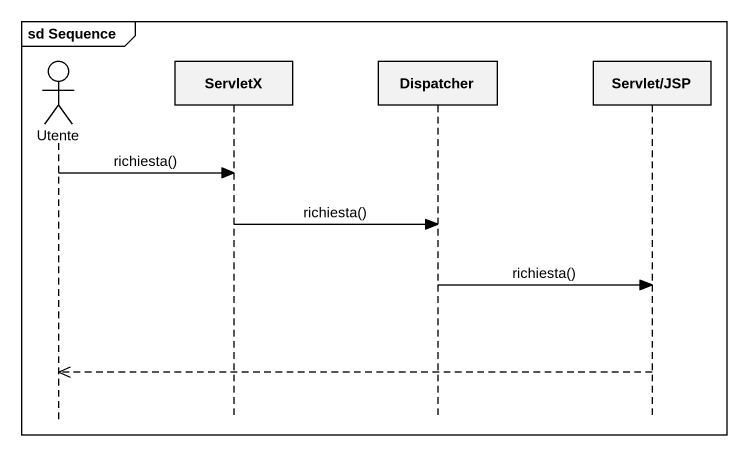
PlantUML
@startuml
mainframe sd Sequence
hide footbox
actor Utente
participant ServletX
participant Dispatcher
participant "Servlet/JSP" as Servlet_JSP

Utente -> ServletX : richiesta()
ServletX -> Dispatcher : richiesta()
Dispatcher -> Servlet_JSP : richiesta()
Servlet_JSP -->> Utente
@enduml
